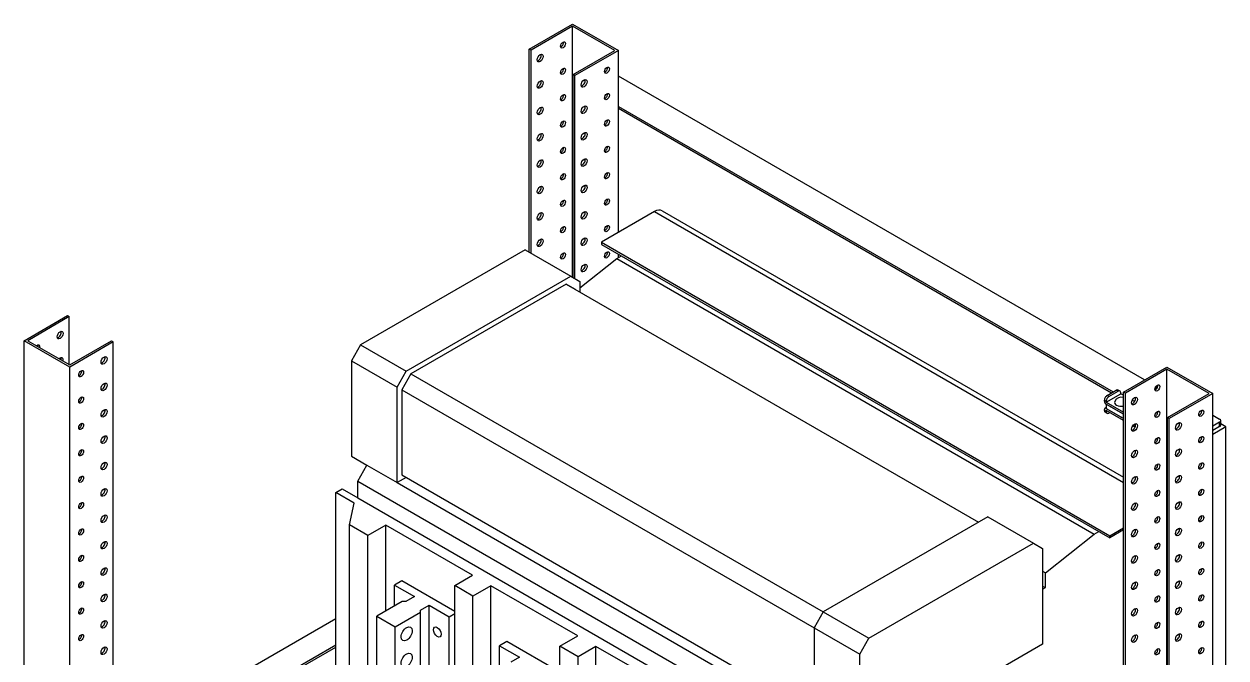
# Model space of a CAD drawing. Header units: millimetres. Extents: x -116965 to 323937, y 291661 to 566926.
# Drawn here: x -23905.9 to -23441.1, y 302396 to 302641.2 of the extents above; entities that cross this region are included whole.
import ezdxf

# ---------------------------------------------------------------- set-up
doc = ezdxf.new("R2010")
doc.units = ezdxf.units.MM
doc.layers.add('ALPHA', color=255, linetype='Continuous')

msp = doc.modelspace()

# ---------------------------------------------------------------- linework, layer by layer
at = {"layer": 'ALPHA'}
for p, q in [((-23710.547091, 302631.479943), (-23693.753305, 302641.17584)), ((-23693.753305, 302640.359343), (-23709.839984, 302631.071695)), ((-23693.753305, 302641.17584), (-23676.075635, 302630.969633)), ((-23693.753305, 302543.196247), (-23693.753305, 302640.359343)), ((-23677.489849, 302630.969633), (-23693.753305, 302640.359343)), ((-23710.547091, 302552.892144), (-23710.547091, 302631.479943)), ((-23709.839984, 302631.071695), (-23710.547091, 302631.479943)), ((-23709.839984, 302552.483896), (-23709.839984, 302631.071695)), ((-23693.576528, 302621.681984), (-23677.489849, 302630.969633)), ((-23676.075635, 302630.969633), (-23692.869421, 302621.273736)), ((-23676.075635, 302560.546803), (-23676.075635, 302630.969633)), ((-23692.869421, 302621.273736), (-23693.576528, 302621.681984)), ((-23693.576528, 302543.094185), (-23693.576528, 302621.681984)), ((-23692.869421, 302542.685937), (-23692.869421, 302621.273736)), ((-23472.605659, 302503.494104), (-23676.075635, 302620.967549)), ((-23676.075635, 302609.332473), (-23484.73254, 302498.860486)), ((-23485.439647, 302498.452237), (-23676.075635, 302608.515977)), ((-23662.110278, 302568.609706), (-23682.616375, 302556.770505)), ((-23662.110278, 302568.609706), (-23480.737387, 302463.894018)), ((-23659.110278, 302568.906879), (-23480.737387, 302465.923242)), ((-23682.616375, 302556.770505), (-23682.616375, 302555.954008)), ((-23682.616375, 302556.770505), (-23486.04069, 302443.27748)), ((-23682.616375, 302555.954008), (-23486.04069, 302442.460983)), ((-23712.138083, 302553.810704), (-23775.777694, 302517.068357)), ((-23712.138083, 302553.810704), (-23694.460414, 302543.604497)), ((-23690.92488, 302539.08515), (-23676.605967, 302550.442656)), ((-23676.605967, 302550.442656), (-23674.8382, 302551.463277)), ((-23676.605967, 302550.442656), (-23492.051097, 302443.889852)), ((-23676.075635, 302550.748844), (-23676.075635, 302552.17771)), ((-23758.100024, 302506.86215), (-23694.460414, 302543.604497)), ((-23696.228181, 302540.542635), (-23756.332257, 302505.841529)), ((-23696.228181, 302540.542635), (-23536.775602, 302448.482645)), ((-23692.692647, 302538.501393), (-23696.228181, 302540.542635)), ((-23694.460414, 302543.604497), (-23690.92488, 302541.563255)), ((-23690.92488, 302541.563255), (-23690.92488, 302537.480772)), ((-23905.885339, 302518.701353), (-23889.091553, 302528.39725)), ((-23888.384446, 302527.989001), (-23904.471125, 302518.701353)), ((-23889.091553, 302528.39725), (-23888.384446, 302527.989001)), ((-23888.384446, 302509.413704), (-23888.384446, 302527.989001)), ((-23905.885339, 302049.215819), (-23905.885339, 302518.701353)), ((-23888.207669, 302508.495145), (-23905.885339, 302518.701353)), ((-23904.471125, 302518.701353), (-23888.207669, 302509.311642)), ((-23888.207669, 302509.311642), (-23872.12099, 302518.599291)), ((-23871.413883, 302518.191042), (-23888.207669, 302508.495145)), ((-23872.12099, 302518.599291), (-23871.413883, 302518.191042)), ((-23871.413883, 302139.540753), (-23871.413883, 302518.191042)), ((-23775.777694, 302517.068357), (-23779.313227, 302510.944632)), ((-23775.777694, 302517.068357), (-23758.100024, 302506.86215)), ((-23888.207669, 302039.009611), (-23888.207669, 302508.495145)), ((-23779.313227, 302510.944632), (-23779.313227, 302473.998162)), ((-23779.313227, 302510.944632), (-23761.635558, 302500.738425)), ((-23480.737387, 302498.799249), (-23463.943601, 302508.495145)), ((-23463.943601, 302508.495145), (-23446.265931, 302498.288938)), ((-23761.635558, 302500.738425), (-23758.100024, 302506.86215)), ((-23756.332257, 302505.841529), (-23759.867791, 302499.717804)), ((-23756.332257, 302505.841529), (-23596.879678, 302413.781539)), ((-23463.943601, 302507.678649), (-23480.03028, 302498.391)), ((-23463.943601, 302322.538049), (-23463.943601, 302507.678649)), ((-23447.680145, 302498.288938), (-23463.943601, 302507.678649)), ((-23761.635557, 302463.791955), (-23761.635558, 302500.738425)), ((-23759.867791, 302499.717804), (-23600.415212, 302407.657815)), ((-23759.867791, 302499.717804), (-23759.867791, 302466.853817)), ((-23487.101348, 302497.492854), (-23483.565814, 302499.534095)), ((-23486.394241, 302497.084606), (-23482.858707, 302499.125847)), ((-23483.565814, 302499.534095), (-23482.858707, 302499.125847)), ((-23482.108707, 302499.20014), (-23482.815814, 302499.608389)), ((-23481.798047, 302498.186876), (-23481.798047, 302498.513475)), ((-23480.737387, 302313.352463), (-23480.737387, 302498.799249)), ((-23480.03028, 302498.391), (-23480.737387, 302498.799249)), ((-23467.605442, 302500.607227), (-23468.236711, 302500.971691)), ((-23488.162008, 302495.655737), (-23487.454901, 302495.247488)), ((-23488.162008, 302495.329138), (-23488.162008, 302495.655737)), ((-23487.454901, 302494.92089), (-23481.798047, 302498.186876)), ((-23487.454901, 302495.247488), (-23487.454901, 302494.92089)), ((-23487.454901, 302494.92089), (-23480.737387, 302491.042531)), ((-23480.737387, 302490.226034), (-23487.454901, 302494.104393)), ((-23487.278124, 302492.369338), (-23487.278124, 302494.002331)), ((-23480.737387, 302490.226034), (-23487.278124, 302494.002331)), ((-23486.394241, 302497.084606), (-23487.101348, 302497.492854)), ((-23480.737387, 302497.574504), (-23481.798047, 302498.186876)), ((-23480.914163, 302497.676566), (-23480.737387, 302497.778628)), ((-23480.03028, 302313.760711), (-23480.03028, 302498.391)), ((-23476.482563, 302495.11798), (-23477.390812, 302495.642358)), ((-23463.766824, 302489.00129), (-23447.680145, 302498.288938)), ((-23446.265931, 302498.288938), (-23463.059717, 302488.593041)), ((-23446.265931, 302028.803404), (-23446.265931, 302498.288938)), ((-23488.162008, 302491.736553), (-23488.162008, 302492.063152)), ((-23487.454901, 302491.328305), (-23488.162008, 302491.736553)), ((-23487.278124, 302492.911666), (-23487.954901, 302492.520929)), ((-23487.144241, 302490.641639), (-23487.851348, 302491.049887)), ((-23487.454901, 302492.4714), (-23487.278124, 302492.573462)), ((-23487.454901, 302492.4714), (-23480.737387, 302488.593041)), ((-23480.737387, 302487.776545), (-23487.454901, 302491.654903)), ((-23487.454901, 302491.654903), (-23487.454901, 302491.328305)), ((-23480.737387, 302488.593041), (-23487.278124, 302492.369338)), ((-23486.111398, 302490.879232), (-23486.394241, 302490.715932)), ((-23468.38857, 302490.444911), (-23468.413488, 302490.459297)), ((-23446.265931, 302489.919848), (-23443.614281, 302488.388917)), ((-23476.305786, 302485.217959), (-23477.214036, 302485.742337)), ((-23476.078117, 302485.90301), (-23476.734599, 302486.282031)), ((-23476.734599, 302486.282031), (-23476.078117, 302485.90301)), ((-23463.059717, 302488.593041), (-23463.766824, 302489.00129)), ((-23463.766824, 302019.515756), (-23463.766824, 302489.00129)), ((-23463.059717, 302019.107507), (-23463.059717, 302488.593041)), ((-23443.614281, 302487.164172), (-23446.265931, 302485.633241)), ((-23443.614281, 302485.531179), (-23446.265931, 302484.000248)), ((-23441.139407, 302485.327055), (-23446.265931, 302482.367255)), ((-23443.614281, 302485.531179), (-23443.614281, 302487.164172)), ((-23443.174941, 302486.143552), (-23443.174941, 302487.776545)), ((-23441.139407, 302485.327055), (-23443.174941, 302486.502271)), ((-23441.139407, 302243.235819), (-23441.139407, 302485.327055)), ((-23779.313227, 302473.998162), (-23773.302819, 302470.528052)), ((-23776.838353, 302464.404328), (-23773.302819, 302470.528052)), ((-23773.302819, 302470.528052), (-23761.635557, 302463.791955)), ((-23759.867791, 302466.853817), (-23600.415211, 302374.793828)), ((-23785.323634, 302459.913596), (-23782.848761, 302461.342465)), ((-23782.848761, 302461.342465), (-23776.838353, 302457.872355)), ((-23776.838353, 302457.872355), (-23776.838353, 302464.404328)), ((-23776.838353, 302464.404328), (-23592.283483, 302357.851524)), ((-23758.100024, 302465.833197), (-23761.635557, 302463.791955)), ((-23761.635557, 302463.791955), (-23600.415211, 302370.711345)), ((-23477.641312, 302464.135722), (-23477.126357, 302463.838412)), ((-23785.323633, 302354.585538), (-23785.323634, 302459.913596)), ((-23778.252567, 302455.831113), (-23785.323634, 302459.913596)), ((-23776.838353, 302457.872355), (-23664.231599, 302392.858815)), ((-23468.602332, 302458.917065), (-23468.487666, 302458.850862)), ((-23780.020334, 302447.462023), (-23778.252567, 302455.831113)), ((-23780.020332, 302357.6474), (-23780.020334, 302447.462023)), ((-23772.949266, 302443.37954), (-23780.020334, 302447.462023)), ((-23766.054975, 302447.359961), (-23772.949266, 302443.37954)), ((-23766.054974, 302414.087726), (-23766.054975, 302447.359961)), ((-23732.467403, 302427.968168), (-23766.054975, 302447.359961)), ((-23533.240068, 302450.523887), (-23596.879678, 302413.781539)), ((-23533.240068, 302450.523887), (-23515.562398, 302440.317679)), ((-23772.949265, 302391.12376), (-23772.949266, 302443.37954)), ((-23510.966204, 302428.886727), (-23492.051097, 302443.889852)), ((-23492.051097, 302443.889852), (-23490.283331, 302444.910473)), ((-23486.04069, 302443.27748), (-23480.737387, 302446.339344)), ((-23480.737387, 302445.522847), (-23486.04069, 302442.460983)), ((-23486.04069, 302442.460983), (-23486.04069, 302443.27748)), ((-23579.202008, 302403.575332), (-23515.562398, 302440.317679)), ((-23515.562398, 302440.317679), (-23512.026864, 302438.276438)), ((-23512.026864, 302438.276438), (-23512.026864, 302401.329968)), ((-23512.026864, 302429.4991), (-23510.966204, 302428.886727)), ((-23510.966204, 302423.171251), (-23510.966204, 302428.886727)), ((-23759.86779, 302425.824864), (-23762.696217, 302424.191871)), ((-23762.696217, 302424.191871), (-23754.918043, 302419.70114)), ((-23762.696217, 302416.026905), (-23762.696217, 302424.191871)), ((-23739.361694, 302413.985664), (-23759.86779, 302425.824864)), ((-23739.361694, 302423.987747), (-23732.467403, 302427.968168)), ((-23754.918043, 302419.70114), (-23758.2768, 302417.76196)), ((-23739.361693, 302371.731966), (-23739.361694, 302423.987747)), ((-23732.290626, 302419.905264), (-23739.361694, 302423.987747)), ((-23725.396335, 302423.885685), (-23732.290626, 302419.905264)), ((-23732.290625, 302367.649483), (-23732.290626, 302419.905264)), ((-23725.396334, 302390.613449), (-23725.396335, 302423.885685)), ((-23691.808763, 302404.493891), (-23725.396335, 302423.885685)), ((-23512.026864, 302423.783624), (-23510.966204, 302423.171251)), ((-23512.026864, 302422.558879), (-23510.966204, 302423.171251)), ((-23759.691013, 302417.76196), (-23769.413732, 302412.148546)), ((-23758.2768, 302417.76196), (-23759.691013, 302417.76196)), ((-23752.619946, 302414.495974), (-23749.261188, 302416.435153)), ((-23749.261188, 302416.435153), (-23741.483014, 302411.944422)), ((-23749.261188, 302385.408284), (-23749.261188, 302416.435153)), ((-23871.413883, 302361.525761), (-23785.323634, 302411.22999)), ((-23769.413732, 302412.148546), (-23762.342664, 302408.066063)), ((-23769.413731, 302381.121676), (-23769.413732, 302412.148546)), ((-23762.342664, 302408.066063), (-23752.619946, 302413.679477)), ((-23752.619946, 302413.679477), (-23752.619946, 302414.495974)), ((-23752.619945, 302382.652608), (-23752.619946, 302413.679477)), ((-23741.483014, 302411.944422), (-23739.361694, 302413.169167)), ((-23741.483013, 302380.917552), (-23741.483014, 302411.944422)), ((-23596.879678, 302413.781539), (-23600.415212, 302407.657815)), ((-23596.879678, 302413.781539), (-23579.202008, 302403.575332)), ((-23762.342663, 302377.039193), (-23762.342664, 302408.066063)), ((-23600.415212, 302407.657815), (-23600.415211, 302370.711345)), ((-23600.415212, 302407.657815), (-23582.737542, 302397.451608)), ((-23863.105379, 302356.116471), (-23785.323634, 302401.023782)), ((-23719.20915, 302402.350588), (-23722.037577, 302400.717594)), ((-23698.703054, 302390.511387), (-23719.20915, 302402.350588)), ((-23698.703054, 302400.51347), (-23691.808763, 302404.493891)), ((-23582.737542, 302397.451608), (-23579.202008, 302403.575332)), ((-23512.026864, 302401.329968), (-23582.737542, 302360.505138)), ((-23863.105379, 302355.299974), (-23785.323634, 302400.207286)), ((-23722.037577, 302400.717594), (-23714.259403, 302396.226863)), ((-23722.037577, 302392.552628), (-23722.037577, 302400.717594)), ((-23698.703053, 302348.257689), (-23698.703054, 302400.51347)), ((-23691.631986, 302396.430987), (-23698.703054, 302400.51347)), ((-23684.737695, 302400.411408), (-23691.631986, 302396.430987)), ((-23691.631985, 302344.175206), (-23691.631986, 302396.430987)), ((-23684.737694, 302367.139172), (-23684.737695, 302400.411408)), ((-23667.94391, 302390.715512), (-23684.737695, 302400.411408)), ((-23582.737542, 302360.505138), (-23582.737542, 302397.451608)), ((-23714.259403, 302396.226863), (-23717.61816, 302394.287684))]:
    msp.add_line(p, q, dxfattribs=at)
msp.add_arc((-23481.62127, 302493.990849), 2.814063, 71.69380052, 153.81037469, dxfattribs=at)
for centre, major_axis, ratio, start_param, end_param in [((-23697.465615, 302633.112936), (0.675, 1.169134), 0.5773502692, 2.3561944902, 8.6393797974), ((-23698.172722, 302633.521184), (0.675, 1.169134), 0.5773502692, 3.926990817, 5.7318997087), ((-23706.30445, 302628.009832), (0.8125, 1.407291), 0.5773502692, 2.3561944902, 8.6393797974), ((-23707.011557, 302628.418081), (0.8125, 1.407291), 0.5773502692, 3.926990817, 5.8329886172), ((-23698.172722, 302633.521184), (0.675, 1.169134), 0.5773502692, 3.692878252, 3.926990817), ((-23707.011557, 302628.418081), (0.8125, 1.407291), 0.5773502692, 3.5917893435, 3.926990817), ((-23697.465615, 302622.906729), (0.675, 1.169134), 0.5773502692, 2.3561944902, 8.6393797974), ((-23698.172722, 302623.314977), (0.675, 1.169134), 0.5773502692, 3.926990817, 5.7318997087), ((-23680.495052, 302623.314977), (0.675, 1.169134), 0.5773502692, 2.3561944902, 8.6393797974), ((-23681.202159, 302623.723225), (0.675, 1.169134), 0.5773502692, 3.926990817, 5.7318997087), ((-23706.30445, 302617.803625), (0.8125, 1.407291), 0.5773502692, 2.3561944902, 8.6393797974), ((-23698.172722, 302623.314977), (0.675, 1.169134), 0.5773502692, 3.692878252, 3.926990817), ((-23689.333887, 302618.211873), (0.8125, 1.407291), 0.5773502692, 2.3561944902, 8.6393797974), ((-23690.040994, 302618.620122), (0.8125, 1.407291), 0.5773502692, 3.926990817, 5.8329886172), ((-23681.202159, 302623.723225), (0.675, 1.169134), 0.5773502692, 3.692878252, 3.926990817), ((-23707.011557, 302618.211873), (0.8125, 1.407291), 0.5773502692, 3.5917893435, 3.926990817), ((-23707.011557, 302618.211873), (0.8125, 1.407291), 0.5773502692, 3.926990817, 5.8329886172), ((-23690.040994, 302618.620122), (0.8125, 1.407291), 0.5773502692, 3.5917893435, 3.926990817), ((-23697.465615, 302612.700522), (0.675, 1.169134), 0.5773502692, 2.3561944902, 8.6393797974), ((-23698.172722, 302613.10877), (0.675, 1.169134), 0.5773502692, 3.692878252, 3.926990817), ((-23698.172722, 302613.10877), (0.675, 1.169134), 0.5773502692, 3.926990817, 5.7318997087), ((-23680.495052, 302613.10877), (0.675, 1.169134), 0.5773502692, 2.3561944902, 8.6393797974), ((-23681.202159, 302613.517018), (0.675, 1.169134), 0.5773502692, 3.692878252, 3.926990817), ((-23681.202159, 302613.517018), (0.675, 1.169134), 0.5773502692, 3.926990817, 5.7318997087), ((-23706.30445, 302607.597418), (0.8125, 1.407291), 0.5773502692, 2.3561944902, 8.6393797974), ((-23707.011557, 302608.005666), (0.8125, 1.407291), 0.5773502692, 3.5917893435, 3.926990817), ((-23707.011557, 302608.005666), (0.8125, 1.407291), 0.5773502692, 3.926990817, 5.8329886172), ((-23689.333887, 302608.005666), (0.8125, 1.407291), 0.5773502692, 2.3561944902, 8.6393797974), ((-23690.040994, 302608.413915), (0.8125, 1.407291), 0.5773502692, 3.5917893435, 3.926990817), ((-23690.040994, 302608.413915), (0.8125, 1.407291), 0.5773502692, 3.926990817, 5.8329886172), ((-23697.465615, 302602.494314), (0.675, 1.169134), 0.5773502692, 2.3561944902, 8.6393797974), ((-23698.172722, 302602.902563), (0.675, 1.169134), 0.5773502692, 3.692878252, 3.926990817), ((-23698.172722, 302602.902563), (0.675, 1.169134), 0.5773502692, 3.926990817, 5.7318997087), ((-23680.495052, 302602.902563), (0.675, 1.169134), 0.5773502692, 2.3561944902, 8.6393797974), ((-23681.202159, 302603.310811), (0.675, 1.169134), 0.5773502692, 3.692878252, 3.926990817), ((-23681.202159, 302603.310811), (0.675, 1.169134), 0.5773502692, 3.926990817, 5.7318997087), ((-23706.30445, 302597.391211), (0.8125, 1.407291), 0.5773502692, 2.3561944902, 8.6393797974), ((-23707.011557, 302597.799459), (0.8125, 1.407291), 0.5773502692, 3.5917893435, 3.926990817), ((-23707.011557, 302597.799459), (0.8125, 1.407291), 0.5773502692, 3.926990817, 5.8329886172), ((-23689.333887, 302597.799459), (0.8125, 1.407291), 0.5773502692, 2.3561944902, 8.6393797974), ((-23690.040994, 302598.207707), (0.8125, 1.407291), 0.5773502692, 3.5917893435, 3.926990817), ((-23690.040994, 302598.207707), (0.8125, 1.407291), 0.5773502692, 3.926990817, 5.8329886172), ((-23697.465615, 302592.288107), (0.675, 1.169134), 0.5773502692, 2.3561944902, 8.6393797974), ((-23698.172722, 302592.696355), (0.675, 1.169134), 0.5773502692, 3.692878252, 3.926990817), ((-23698.172722, 302592.696355), (0.675, 1.169134), 0.5773502692, 3.926990817, 5.7318997087), ((-23680.495052, 302592.696355), (0.675, 1.169134), 0.5773502692, 2.3561944902, 8.6393797974), ((-23681.202159, 302593.104604), (0.675, 1.169134), 0.5773502692, 3.692878252, 3.926990817), ((-23681.202159, 302593.104604), (0.675, 1.169134), 0.5773502692, 3.926990817, 5.7318997087), ((-23706.30445, 302587.185003), (0.8125, 1.407291), 0.5773502692, 2.3561944902, 8.6393797974), ((-23707.011557, 302587.593252), (0.8125, 1.407291), 0.5773502692, 3.926990817, 5.8329886172), ((-23689.333887, 302587.593252), (0.8125, 1.407291), 0.5773502692, 2.3561944902, 8.6393797974), ((-23690.040994, 302588.0015), (0.8125, 1.407291), 0.5773502692, 3.926990817, 5.8329886172), ((-23707.011557, 302587.593252), (0.8125, 1.407291), 0.5773502692, 3.5917893435, 3.926990817), ((-23697.465615, 302582.0819), (0.675, 1.169134), 0.5773502692, 2.3561944902, 8.6393797974), ((-23698.172722, 302582.490148), (0.675, 1.169134), 0.5773502692, 3.926990817, 5.7318997087), ((-23690.040994, 302588.0015), (0.8125, 1.407291), 0.5773502692, 3.5917893435, 3.926990817), ((-23680.495052, 302582.490148), (0.675, 1.169134), 0.5773502692, 2.3561944902, 8.6393797974), ((-23681.202159, 302582.898396), (0.675, 1.169134), 0.5773502692, 3.926990817, 5.7318997087), ((-23706.30445, 302576.978796), (0.8125, 1.407291), 0.5773502692, 2.3561944902, 8.6393797974), ((-23707.011557, 302577.387044), (0.8125, 1.407291), 0.5773502692, 3.926990817, 5.8329886172), ((-23698.172722, 302582.490148), (0.675, 1.169134), 0.5773502692, 3.692878252, 3.926990817), ((-23689.333887, 302577.387044), (0.8125, 1.407291), 0.5773502692, 2.3561944902, 8.6393797974), ((-23690.040994, 302577.795293), (0.8125, 1.407291), 0.5773502692, 3.926990817, 5.8329886172), ((-23681.202159, 302582.898396), (0.675, 1.169134), 0.5773502692, 3.692878252, 3.926990817), ((-23707.011557, 302577.387044), (0.8125, 1.407291), 0.5773502692, 3.5917893435, 3.926990817), ((-23697.465615, 302571.875693), (0.675, 1.169134), 0.5773502692, 2.3561944902, 8.6393797974), ((-23698.172722, 302572.283941), (0.675, 1.169134), 0.5773502692, 3.926990817, 5.7318997087), ((-23690.040994, 302577.795293), (0.8125, 1.407291), 0.5773502692, 3.5917893435, 3.926990817), ((-23680.495052, 302572.283941), (0.675, 1.169134), 0.5773502692, 2.3561944902, 8.6393797974), ((-23681.202159, 302572.692189), (0.675, 1.169134), 0.5773502692, 3.926990817, 5.7318997087), ((-23706.30445, 302566.772589), (0.8125, 1.407291), 0.5773502692, 2.3561944902, 8.6393797974), ((-23707.011557, 302567.180837), (0.8125, 1.407291), 0.5773502692, 3.926990817, 5.8329886172), ((-23698.172722, 302572.283941), (0.675, 1.169134), 0.5773502692, 3.692878252, 3.926990817), ((-23689.333887, 302567.180837), (0.8125, 1.407291), 0.5773502692, 2.3561944902, 8.6393797974), ((-23690.040994, 302567.589085), (0.8125, 1.407291), 0.5773502692, 3.926990817, 5.8329886172), ((-23681.202159, 302572.692189), (0.675, 1.169134), 0.5773502692, 3.692878252, 3.926990817), ((-23662.110278, 302563.710726), (3, 5.196152), 0.5773502692, 0, 0.7853981783), ((-23707.011557, 302567.180837), (0.8125, 1.407291), 0.5773502692, 3.5917893435, 3.926990817), ((-23690.040994, 302567.589085), (0.8125, 1.407291), 0.5773502692, 3.5917893435, 3.926990817), ((-23697.465615, 302561.669485), (0.675, 1.169134), 0.5773502692, 2.3561944902, 8.6393797974), ((-23698.172722, 302562.077734), (0.675, 1.169134), 0.5773502692, 3.692878252, 3.926990817), ((-23698.172722, 302562.077734), (0.675, 1.169134), 0.5773502692, 3.926990817, 5.7318997087), ((-23680.495052, 302562.077734), (0.675, 1.169134), 0.5773502692, 2.3561944902, 8.6393797974), ((-23681.202159, 302562.485982), (0.675, 1.169134), 0.5773502692, 3.692878252, 3.926990817), ((-23681.202159, 302562.485982), (0.675, 1.169134), 0.5773502692, 3.926990817, 5.7318997087), ((-23706.30445, 302556.566382), (0.8125, 1.407291), 0.5773502692, 2.3561944902, 8.6393797974), ((-23707.011557, 302556.97463), (0.8125, 1.407291), 0.5773502692, 3.5917893435, 3.926990817), ((-23707.011557, 302556.97463), (0.8125, 1.407291), 0.5773502692, 3.926990817, 5.8329886172), ((-23689.333887, 302556.97463), (0.8125, 1.407291), 0.5773502692, 2.3561944902, 8.6393797974), ((-23690.040994, 302557.382878), (0.8125, 1.407291), 0.5773502692, 3.5917893435, 3.926990817), ((-23690.040994, 302557.382878), (0.8125, 1.407291), 0.5773502692, 3.926990817, 5.8329886172), ((-23697.465615, 302551.463278), (0.675, 1.169134), 0.5773502692, 2.3561944902, 8.6393797974), ((-23698.172722, 302551.871526), (0.675, 1.169134), 0.5773502692, 3.692878252, 3.926990817), ((-23698.172722, 302551.871526), (0.675, 1.169134), 0.5773502692, 3.926990817, 5.7318997087), ((-23680.495052, 302551.871526), (0.675, 1.169134), 0.5773502692, 2.3561944902, 8.6393797974), ((-23681.202159, 302552.279775), (0.675, 1.169134), 0.5773502692, 3.692878252, 3.926990817), ((-23681.202159, 302552.279775), (0.675, 1.169134), 0.5773502692, 3.926990817, 5.7318997087), ((-23689.333887, 302546.768423), (0.8125, 1.407291), 0.5773502692, 2.3561944902, 8.6393797974), ((-23690.040994, 302547.176671), (0.8125, 1.407291), 0.5773502692, 3.5917893435, 3.926990817), ((-23690.040994, 302547.176671), (0.8125, 1.407291), 0.5773502692, 3.926990817, 5.8329886172), ((-23891.91998, 302520.844656), (0.8125, 1.407291), 0.5773502692, 2.3561944902, 8.6393797974), ((-23892.627087, 302521.252905), (0.8125, 1.407291), 0.5773502692, 3.5917893435, 5.8329886172), ((-23900.758815, 302515.741553), (0.675, 1.169134), 0.5773502692, 5.2636745788, 7.3026960355), ((-23901.465922, 302516.149801), (0.675, 1.169134), 0.5773502692, 5.2636745788, 5.7318997087), ((-23874.949417, 302511.046697), (0.8125, 1.407291), 0.5773502692, 2.3561944902, 8.6393797974), ((-23875.656524, 302511.454946), (0.8125, 1.407291), 0.5773502692, 3.926990817, 5.8329886172), ((-23891.91998, 302510.638449), (0.8125, 1.407291), 0.5773502692, 5.1625856703, 7.403784944), ((-23892.627087, 302511.046697), (0.8125, 1.407291), 0.5773502692, 5.1625856703, 5.8329886172), ((-23875.656524, 302511.454946), (0.8125, 1.407291), 0.5773502692, 3.5917893435, 3.926990817), ((-23883.788252, 302505.943594), (0.675, 1.169134), 0.5773502692, 2.3561944902, 8.6393797974), ((-23884.495359, 302506.351842), (0.675, 1.169134), 0.5773502692, 3.692878252, 3.926990817), ((-23884.495359, 302506.351842), (0.675, 1.169134), 0.5773502692, 3.926990817, 5.7318997087), ((-23874.949417, 302500.84049), (0.8125, 1.407291), 0.5773502692, 2.3561944902, 8.6393797974), ((-23875.656524, 302501.248738), (0.8125, 1.407291), 0.5773502692, 3.5917893435, 3.926990817), ((-23875.656524, 302501.248738), (0.8125, 1.407291), 0.5773502692, 3.926990817, 5.8329886172), ((-23483.565814, 302498.309351), (0.75, 1.299038), 0.5773502692, 0, 0.7853981634), ((-23482.858707, 302497.901102), (0.75, 1.299038), 0.5773502692, 5.4977871438, 7.0685834706), ((-23467.655911, 302500.432242), (0.675, 1.169134), 0.5773502692, 2.3561944902, 8.6393797974), ((-23468.363018, 302500.84049), (0.675, 1.169134), 0.5773502692, 3.692878252, 3.926990817), ((-23468.893348, 302493.798207), (-11.25, 0), 0.5773502692, 4.6158256164, 4.6821472164), ((-23468.363018, 302500.84049), (0.675, 1.169134), 0.5773502692, 3.926990817, 5.7318997087), ((-23883.788252, 302495.737386), (0.675, 1.169134), 0.5773502692, 2.3561944902, 8.6393797974), ((-23884.495359, 302496.145635), (0.675, 1.169134), 0.5773502692, 3.692878252, 3.926990817), ((-23884.495359, 302496.145635), (0.675, 1.169134), 0.5773502692, 3.926990817, 5.7318997087), ((-23487.101348, 302496.268109), (0.75, 1.299038), 0.5773502692, 0.7853981634, 2.3561944902), ((-23487.454901, 302494.92089), (-0.5, 0.866025), 0.5773502692, 0.7853981634, 2.3561944902), ((-23486.394241, 302495.859861), (0.75, 1.299038), 0.5773502692, 0.7853981634, 2.3561944902), ((-23481.62127, 302494.818828), (-2.625, 0), 0.5773502692, 6.0065067037, 8.1974102982), ((-23476.494746, 302495.329138), (0.8125, 1.407291), 0.5773502692, 2.3561944902, 8.6393797974), ((-23477.201853, 302495.737386), (0.8125, 1.407291), 0.5773502692, 3.5917893435, 3.926990817), ((-23477.201853, 302495.737386), (0.8125, 1.407291), 0.5773502692, 3.926990817, 5.8329886172), ((-23874.949417, 302490.634283), (0.8125, 1.407291), 0.5773502692, 2.3561944902, 8.6393797974), ((-23875.656524, 302491.042531), (0.8125, 1.407291), 0.5773502692, 3.5917893435, 3.926990817), ((-23875.656524, 302491.042531), (0.8125, 1.407291), 0.5773502692, 3.926990817, 5.8329886172), ((-23487.454901, 302491.654903), (-0.5, 0.866025), 0.5773502692, 5.4977871438, 7.0685834706), ((-23487.101348, 302492.348926), (0.75, 1.299038), 0.5773502692, 2.3561944902, 3.1415926536), ((-23486.394241, 302491.940677), (0.75, 1.299038), 0.5773502692, 2.3561944902, 3.926990817), ((-23467.655911, 302490.226034), (0.675, 1.169134), 0.5773502692, 2.3561944902, 8.6393797974), ((-23468.363018, 302490.634283), (0.675, 1.169134), 0.5773502692, 3.692878252, 3.926990817), ((-23469.070125, 302491.042531), (0.775, 1.342339), 0.5773502692, 4.5048673228, 4.919910638), ((-23468.363018, 302490.634283), (0.675, 1.169134), 0.5773502692, 3.926990817, 5.7318997087), ((-23450.685348, 302490.634283), (0.675, 1.169134), 0.5773502692, 2.3561944902, 8.6393797974), ((-23451.392455, 302491.042531), (0.675, 1.169134), 0.5773502692, 3.692878252, 3.926990817), ((-23451.392455, 302491.042531), (0.675, 1.169134), 0.5773502692, 3.926990817, 5.7318997087), ((-23883.788252, 302485.531179), (0.675, 1.169134), 0.5773502692, 2.3561944902, 8.6393797974), ((-23884.495359, 302485.939427), (0.675, 1.169134), 0.5773502692, 3.692878252, 3.926990817), ((-23884.495359, 302485.939427), (0.675, 1.169134), 0.5773502692, 3.926990817, 5.7318997087), ((-23476.494746, 302485.122931), (0.8125, 1.407291), 0.5773502692, 2.3561944902, 8.6393797974), ((-23477.201853, 302485.531179), (0.8125, 1.407291), 0.5773502692, 3.926990817, 5.8329886172), ((-23459.524183, 302485.531179), (0.8125, 1.407291), 0.5773502692, 2.3561944902, 8.6393797974), ((-23460.23129, 302485.939427), (0.8125, 1.407291), 0.5773502692, 3.5917893435, 3.926990817), ((-23460.23129, 302485.939427), (0.8125, 1.407291), 0.5773502692, 3.926990817, 5.8329886172), ((-23444.674941, 302487.776545), (-1.5, 0), 0.5773502692, 2.3561944902, 3.926990817), ((-23444.674941, 302486.143552), (-1.5, 0), 0.5773502692, 2.3561944902, 3.1415926536), ((-23874.949417, 302480.428075), (0.8125, 1.407291), 0.5773502692, 2.3561944902, 8.6393797974), ((-23875.656524, 302480.836324), (0.8125, 1.407291), 0.5773502692, 3.926990817, 5.8329886172), ((-23477.201853, 302485.531179), (0.8125, 1.407291), 0.5773502692, 3.5917893435, 3.926990817), ((-23467.655911, 302480.019827), (0.675, 1.169134), 0.5773502692, 2.3561944902, 8.6393797974), ((-23469.070125, 302480.836324), (0.775, 1.342339), 0.5773502692, 4.5048673228, 4.919910638), ((-23468.363018, 302480.428075), (0.675, 1.169134), 0.5773502692, 3.926990817, 5.7318997087), ((-23450.685348, 302480.428075), (0.675, 1.169134), 0.5773502692, 2.3561944902, 8.6393797974), ((-23451.392455, 302480.836324), (0.675, 1.169134), 0.5773502692, 3.926990817, 5.7318997087), ((-23883.788252, 302475.324972), (0.675, 1.169134), 0.5773502692, 2.3561944902, 8.6393797974), ((-23884.495359, 302475.73322), (0.675, 1.169134), 0.5773502692, 3.926990817, 5.7318997087), ((-23875.656524, 302480.836324), (0.8125, 1.407291), 0.5773502692, 3.5917893435, 3.926990817), ((-23476.494746, 302474.916724), (0.8125, 1.407291), 0.5773502692, 2.3561944902, 8.6393797974), ((-23477.201853, 302475.324972), (0.8125, 1.407291), 0.5773502692, 3.926990817, 5.8329886172), ((-23468.363018, 302480.428075), (0.675, 1.169134), 0.5773502692, 3.692878252, 3.926990817), ((-23459.524183, 302475.324972), (0.8125, 1.407291), 0.5773502692, 2.3561944902, 8.6393797974), ((-23460.23129, 302475.73322), (0.8125, 1.407291), 0.5773502692, 3.926990817, 5.8329886172), ((-23451.392455, 302480.836324), (0.675, 1.169134), 0.5773502692, 3.692878252, 3.926990817), ((-23884.495359, 302475.73322), (0.675, 1.169134), 0.5773502692, 3.692878252, 3.926990817), ((-23874.949417, 302470.221868), (0.8125, 1.407291), 0.5773502692, 2.3561944902, 8.6393797974), ((-23875.656524, 302470.630116), (0.8125, 1.407291), 0.5773502692, 3.926990817, 5.8329886172), ((-23477.201853, 302475.324972), (0.8125, 1.407291), 0.5773502692, 3.5917893435, 3.926990817), ((-23467.655911, 302469.81362), (0.675, 1.169134), 0.5773502692, 2.3561944902, 8.6393797974), ((-23468.363018, 302470.221868), (0.675, 1.169134), 0.5773502692, 3.926990817, 5.7318997087), ((-23460.23129, 302475.73322), (0.8125, 1.407291), 0.5773502692, 3.5917893435, 3.926990817), ((-23450.685348, 302470.221868), (0.675, 1.169134), 0.5773502692, 2.3561944902, 8.6393797974), ((-23451.392455, 302470.630116), (0.675, 1.169134), 0.5773502692, 3.926990817, 5.7318997087), ((-23883.788252, 302465.118765), (0.675, 1.169134), 0.5773502692, 2.3561944902, 8.6393797974), ((-23884.495359, 302465.527013), (0.675, 1.169134), 0.5773502692, 3.926990817, 5.7318997087), ((-23875.656524, 302470.630116), (0.8125, 1.407291), 0.5773502692, 3.5917893435, 3.926990817), ((-23476.494746, 302464.710516), (0.8125, 1.407291), 0.5773502692, 2.3561944902, 8.6393797974), ((-23477.201853, 302465.118765), (0.8125, 1.407291), 0.5773502692, 3.926990817, 5.8329886172), ((-23468.363018, 302470.221868), (0.675, 1.169134), 0.5773502692, 3.692878252, 3.926990817), ((-23459.524183, 302465.118765), (0.8125, 1.407291), 0.5773502692, 2.3561944902, 8.6393797974), ((-23460.23129, 302465.527013), (0.8125, 1.407291), 0.5773502692, 3.926990817, 5.8329886172), ((-23451.392455, 302470.630116), (0.675, 1.169134), 0.5773502692, 3.692878252, 3.926990817), ((-23884.495359, 302465.527013), (0.675, 1.169134), 0.5773502692, 3.692878252, 3.926990817), ((-23874.949417, 302460.015661), (0.8125, 1.407291), 0.5773502692, 2.3561944902, 8.6393797974), ((-23875.656524, 302460.423909), (0.8125, 1.407291), 0.5773502692, 3.926990817, 5.8329886172), ((-23477.201853, 302465.118765), (0.8125, 1.407291), 0.5773502692, 3.5917893435, 3.926990817), ((-23460.23129, 302465.527013), (0.8125, 1.407291), 0.5773502692, 3.5917893435, 3.926990817), ((-23450.685348, 302460.015661), (0.675, 1.169134), 0.5773502692, 2.3561944902, 8.6393797974), ((-23875.656524, 302460.423909), (0.8125, 1.407291), 0.5773502692, 3.5917893435, 3.926990817), ((-23467.655911, 302459.607413), (0.675, 1.169134), 0.5773502692, 2.3561944902, 8.6393797974), ((-23468.363018, 302460.015661), (0.675, 1.169134), 0.5773502692, 3.692878252, 3.926990817), ((-23468.363018, 302460.015661), (0.675, 1.169134), 0.5773502692, 3.926990817, 5.7318997087), ((-23451.392455, 302460.423909), (0.675, 1.169134), 0.5773502692, 3.692878252, 3.926990817), ((-23451.392455, 302460.423909), (0.675, 1.169134), 0.5773502692, 3.926990817, 5.7318997087), ((-23883.788252, 302454.912557), (0.675, 1.169134), 0.5773502692, 2.3561944902, 8.6393797974), ((-23884.495359, 302455.320806), (0.675, 1.169134), 0.5773502692, 3.692878252, 3.926990817), ((-23884.495359, 302455.320806), (0.675, 1.169134), 0.5773502692, 3.926990817, 5.7318997087), ((-23476.494746, 302454.504309), (0.8125, 1.407291), 0.5773502692, 2.3561944902, 8.6393797974), ((-23477.201853, 302454.912557), (0.8125, 1.407291), 0.5773502692, 3.5917893435, 3.926990817), ((-23477.201853, 302454.912557), (0.8125, 1.407291), 0.5773502692, 3.926990817, 5.8329886172), ((-23459.524183, 302454.912557), (0.8125, 1.407291), 0.5773502692, 2.3561944902, 8.6393797974), ((-23460.23129, 302455.320806), (0.8125, 1.407291), 0.5773502692, 3.5917893435, 3.926990817), ((-23460.23129, 302455.320806), (0.8125, 1.407291), 0.5773502692, 3.926990817, 5.8329886172), ((-23874.949417, 302449.809454), (0.8125, 1.407291), 0.5773502692, 2.3561944902, 8.6393797974), ((-23875.656524, 302450.217702), (0.8125, 1.407291), 0.5773502692, 3.5917893435, 3.926990817), ((-23875.656524, 302450.217702), (0.8125, 1.407291), 0.5773502692, 3.926990817, 5.8329886172), ((-23467.655911, 302449.401205), (0.675, 1.169134), 0.5773502692, 2.3561944902, 8.6393797974), ((-23468.363018, 302449.809454), (0.675, 1.169134), 0.5773502692, 3.692878252, 3.926990817), ((-23468.363018, 302449.809454), (0.675, 1.169134), 0.5773502692, 3.926990817, 5.7318997087), ((-23450.685348, 302449.809454), (0.675, 1.169134), 0.5773502692, 2.3561944902, 8.6393797974), ((-23451.392455, 302450.217702), (0.675, 1.169134), 0.5773502692, 3.692878252, 3.926990817), ((-23451.392455, 302450.217702), (0.675, 1.169134), 0.5773502692, 3.926990817, 5.7318997087), ((-23883.788252, 302444.70635), (0.675, 1.169134), 0.5773502692, 2.3561944902, 8.6393797974), ((-23884.495359, 302445.114598), (0.675, 1.169134), 0.5773502692, 3.692878252, 3.926990817), ((-23884.495359, 302445.114598), (0.675, 1.169134), 0.5773502692, 3.926990817, 5.7318997087), ((-23476.494746, 302444.298102), (0.8125, 1.407291), 0.5773502692, 2.3561944902, 8.6393797974), ((-23477.201853, 302444.70635), (0.8125, 1.407291), 0.5773502692, 3.5917893435, 3.926990817), ((-23477.201853, 302444.70635), (0.8125, 1.407291), 0.5773502692, 3.926990817, 5.8329886172), ((-23459.524183, 302444.70635), (0.8125, 1.407291), 0.5773502692, 2.3561944902, 8.6393797974), ((-23460.23129, 302445.114598), (0.8125, 1.407291), 0.5773502692, 3.5917893435, 3.926990817), ((-23460.23129, 302445.114598), (0.8125, 1.407291), 0.5773502692, 3.926990817, 5.8329886172), ((-23874.949417, 302439.603246), (0.8125, 1.407291), 0.5773502692, 2.3561944902, 8.6393797974), ((-23875.656524, 302440.011495), (0.8125, 1.407291), 0.5773502692, 3.5917893435, 3.926990817), ((-23875.656524, 302440.011495), (0.8125, 1.407291), 0.5773502692, 3.926990817, 5.8329886172), ((-23467.655911, 302439.194998), (0.675, 1.169134), 0.5773502692, 2.3561944902, 8.6393797974), ((-23468.363018, 302439.603246), (0.675, 1.169134), 0.5773502692, 3.692878252, 3.926990817), ((-23468.363018, 302439.603246), (0.675, 1.169134), 0.5773502692, 3.926990817, 5.7318997087), ((-23450.685348, 302439.603246), (0.675, 1.169134), 0.5773502692, 2.3561944902, 8.6393797974), ((-23451.392455, 302440.011495), (0.675, 1.169134), 0.5773502692, 3.692878252, 3.926990817), ((-23451.392455, 302440.011495), (0.675, 1.169134), 0.5773502692, 3.926990817, 5.7318997087), ((-23883.788252, 302434.500143), (0.675, 1.169134), 0.5773502692, 2.3561944902, 8.6393797974), ((-23884.495359, 302434.908391), (0.675, 1.169134), 0.5773502692, 3.692878252, 3.926990817), ((-23884.495359, 302434.908391), (0.675, 1.169134), 0.5773502692, 3.926990817, 5.7318997087), ((-23476.494746, 302434.091894), (0.8125, 1.407291), 0.5773502692, 2.3561944902, 8.6393797974), ((-23477.201853, 302434.500143), (0.8125, 1.407291), 0.5773502692, 3.926990817, 5.8329886172), ((-23459.524183, 302434.500143), (0.8125, 1.407291), 0.5773502692, 2.3561944902, 8.6393797974), ((-23460.23129, 302434.908391), (0.8125, 1.407291), 0.5773502692, 3.5917893435, 3.926990817), ((-23460.23129, 302434.908391), (0.8125, 1.407291), 0.5773502692, 3.926990817, 5.8329886172), ((-23874.949417, 302429.397039), (0.8125, 1.407291), 0.5773502692, 2.3561944902, 8.6393797974), ((-23875.656524, 302429.805287), (0.8125, 1.407291), 0.5773502692, 3.926990817, 5.8329886172), ((-23477.201853, 302434.500143), (0.8125, 1.407291), 0.5773502692, 3.5917893435, 3.926990817), ((-23467.655911, 302428.988791), (0.675, 1.169134), 0.5773502692, 2.3561944902, 8.6393797974), ((-23468.363018, 302429.397039), (0.675, 1.169134), 0.5773502692, 3.926990817, 5.7318997087), ((-23450.685348, 302429.397039), (0.675, 1.169134), 0.5773502692, 2.3561944902, 8.6393797974), ((-23451.392455, 302429.805287), (0.675, 1.169134), 0.5773502692, 3.926990817, 5.7318997087), ((-23883.788252, 302424.293936), (0.675, 1.169134), 0.5773502692, 2.3561944902, 8.6393797974), ((-23884.495359, 302424.702184), (0.675, 1.169134), 0.5773502692, 3.926990817, 5.7318997087), ((-23875.656524, 302429.805287), (0.8125, 1.407291), 0.5773502692, 3.5917893435, 3.926990817), ((-23476.494746, 302423.885687), (0.8125, 1.407291), 0.5773502692, 2.3561944902, 8.6393797974), ((-23477.201853, 302424.293936), (0.8125, 1.407291), 0.5773502692, 3.926990817, 5.8329886172), ((-23468.363018, 302429.397039), (0.675, 1.169134), 0.5773502692, 3.692878252, 3.926990817), ((-23459.524183, 302424.293936), (0.8125, 1.407291), 0.5773502692, 2.3561944902, 8.6393797974), ((-23460.23129, 302424.702184), (0.8125, 1.407291), 0.5773502692, 3.926990817, 5.8329886172), ((-23451.392455, 302429.805287), (0.675, 1.169134), 0.5773502692, 3.692878252, 3.926990817), ((-23884.495359, 302424.702184), (0.675, 1.169134), 0.5773502692, 3.692878252, 3.926990817), ((-23874.949417, 302419.190832), (0.8125, 1.407291), 0.5773502692, 2.3561944902, 8.6393797974), ((-23875.656524, 302419.59908), (0.8125, 1.407291), 0.5773502692, 3.926990817, 5.8329886172), ((-23477.201853, 302424.293936), (0.8125, 1.407291), 0.5773502692, 3.5917893435, 3.926990817), ((-23467.655911, 302418.782584), (0.675, 1.169134), 0.5773502692, 2.3561944902, 8.6393797974), ((-23468.363018, 302419.190832), (0.675, 1.169134), 0.5773502692, 3.926990817, 5.7318997087), ((-23460.23129, 302424.702184), (0.8125, 1.407291), 0.5773502692, 3.5917893435, 3.926990817), ((-23450.685348, 302419.190832), (0.675, 1.169134), 0.5773502692, 2.3561944902, 8.6393797974), ((-23451.392455, 302419.59908), (0.675, 1.169134), 0.5773502692, 3.926990817, 5.7318997087), ((-23883.788252, 302414.087728), (0.675, 1.169134), 0.5773502692, 2.3561944902, 8.6393797974), ((-23884.495359, 302414.495977), (0.675, 1.169134), 0.5773502692, 3.926990817, 5.7318997087), ((-23875.656524, 302419.59908), (0.8125, 1.407291), 0.5773502692, 3.5917893435, 3.926990817), ((-23476.494746, 302413.67948), (0.8125, 1.407291), 0.5773502692, 2.3561944902, 8.6393797974), ((-23477.201853, 302414.087728), (0.8125, 1.407291), 0.5773502692, 3.926990817, 5.8329886172), ((-23468.363018, 302419.190832), (0.675, 1.169134), 0.5773502692, 3.692878252, 3.926990817), ((-23459.524183, 302414.087728), (0.8125, 1.407291), 0.5773502692, 2.3561944902, 8.6393797974), ((-23460.23129, 302414.495977), (0.8125, 1.407291), 0.5773502692, 3.926990817, 5.8329886172), ((-23451.392455, 302419.59908), (0.675, 1.169134), 0.5773502692, 3.692878252, 3.926990817), ((-23884.495359, 302414.495977), (0.675, 1.169134), 0.5773502692, 3.692878252, 3.926990817), ((-23874.949417, 302408.984625), (0.8125, 1.407291), 0.5773502692, 2.3561944902, 8.6393797974), ((-23875.656524, 302409.392873), (0.8125, 1.407291), 0.5773502692, 3.926990817, 5.8329886172), ((-23477.201853, 302414.087728), (0.8125, 1.407291), 0.5773502692, 3.5917893435, 3.926990817), ((-23460.23129, 302414.495977), (0.8125, 1.407291), 0.5773502692, 3.5917893435, 3.926990817), ((-23450.685348, 302408.984625), (0.675, 1.169134), 0.5773502692, 2.3561944902, 8.6393797974), ((-23451.392455, 302409.392873), (0.675, 1.169134), 0.5773502692, 3.926990817, 5.7318997087), ((-23875.656524, 302409.392873), (0.8125, 1.407291), 0.5773502692, 3.5917893435, 3.926990817), ((-23757.923246, 302405.310387), (1.5, 2.598076), 0.5773502692, 2.3561944902, 8.6393797974), ((-23746.079208, 302406.024822), (-1.075, 1.861955), 0.5773502606, 0.7853981559, 7.0685834631), ((-23467.655911, 302408.576376), (0.675, 1.169134), 0.5773502692, 2.3561944902, 8.6393797974), ((-23468.363018, 302408.984625), (0.675, 1.169134), 0.5773502692, 3.692878252, 3.926990817), ((-23468.363018, 302408.984625), (0.675, 1.169134), 0.5773502692, 3.926990817, 5.7318997087), ((-23459.524183, 302403.881521), (0.8125, 1.407291), 0.5773502692, 2.3561944902, 8.6393797974), ((-23451.392455, 302409.392873), (0.675, 1.169134), 0.5773502692, 3.692878252, 3.926990817), ((-23883.788252, 302403.881521), (0.675, 1.169134), 0.5773502692, 2.3561944902, 8.6393797974), ((-23884.495359, 302404.289769), (0.675, 1.169134), 0.5773502692, 3.692878252, 3.926990817), ((-23884.495359, 302404.289769), (0.675, 1.169134), 0.5773502692, 3.926990817, 5.7318997087), ((-23476.494746, 302403.473273), (0.8125, 1.407291), 0.5773502692, 2.3561944902, 8.6393797974), ((-23477.201853, 302403.881521), (0.8125, 1.407291), 0.5773502692, 3.5917893435, 3.926990817), ((-23477.201853, 302403.881521), (0.8125, 1.407291), 0.5773502692, 3.926990817, 5.8329886172), ((-23460.23129, 302404.289769), (0.8125, 1.407291), 0.5773502692, 3.5917893435, 3.926990817), ((-23460.23129, 302404.289769), (0.8125, 1.407291), 0.5773502692, 3.926990817, 5.8329886172), ((-23874.949417, 302398.778417), (0.8125, 1.407291), 0.5773502692, 2.3561944902, 8.6393797974), ((-23875.656524, 302399.186666), (0.8125, 1.407291), 0.5773502692, 3.5917893435, 3.926990817), ((-23875.656524, 302399.186666), (0.8125, 1.407291), 0.5773502692, 3.926990817, 5.8329886172), ((-23757.923246, 302395.10418), (1.5, 2.598076), 0.5773502692, 2.3561944902, 8.6393797974), ((-23467.655911, 302398.370169), (0.675, 1.169134), 0.5773502692, 2.3561944902, 8.6393797974), ((-23468.363018, 302398.778417), (0.675, 1.169134), 0.5773502692, 3.692878252, 3.926990817), ((-23468.363018, 302398.778417), (0.675, 1.169134), 0.5773502692, 3.926990817, 5.7318997087), ((-23450.685348, 302398.778417), (0.675, 1.169134), 0.5773502692, 2.3561944902, 8.6393797974), ((-23451.392455, 302399.186666), (0.675, 1.169134), 0.5773502692, 3.692878252, 3.926990817), ((-23451.392455, 302399.186666), (0.675, 1.169134), 0.5773502692, 3.926990817, 5.7318997087)]:
    msp.add_ellipse(centre, major_axis=major_axis, ratio=ratio, start_param=start_param, end_param=end_param, dxfattribs=at)

doc.saveas('drawing.dxf')
